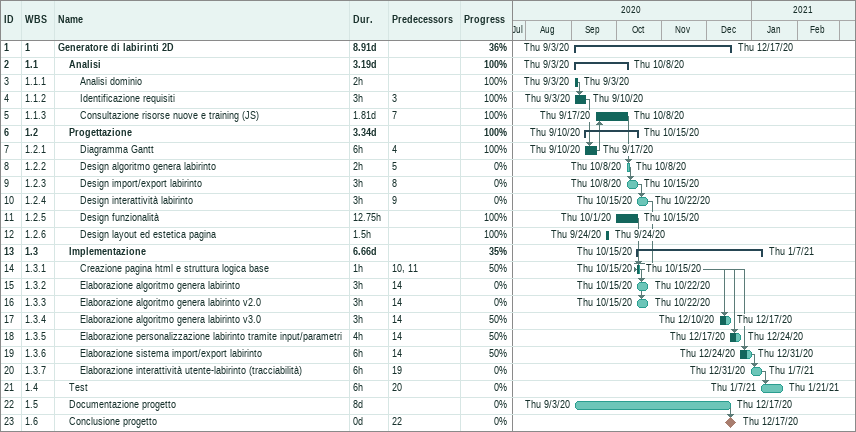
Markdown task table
| ID | WBS | Task | Duration | Start | Finish | Predecessors | % complete |
|---|---|---|---|---|---|---|---|
| 1 | 1 | **Generatore di labirinti 2D** | 8.91d | 2020-09-03 | 2020-12-17 |  | 36 |
| 2 | 1.1 | **Analisi** | 3.19d | 2020-09-03 | 2020-10-08 |  | 100 |
| 3 | 1.1.1 | Analisi dominio | 2h | 2020-09-03 | 2020-09-03 |  | 100 |
| 4 | 1.1.2 | Identificazione requisiti | 3h | 2020-09-03 | 2020-09-10 | 3 | 100 |
| 5 | 1.1.3 | Consultazione risorse nuove e training (JS) | 1.81d | 2020-09-17 | 2020-10-08 | 7 | 100 |
| 6 | 1.2 | **Progettazione** | 3.34d | 2020-09-10 | 2020-10-15 |  | 100 |
| 7 | 1.2.1 | Diagramma Gantt | 6h | 2020-09-10 | 2020-09-17 | 4 | 100 |
| 8 | 1.2.2 | Design algoritmo genera labirinto | 2h | 2020-10-08 | 2020-10-08 | 5 | 0 |
| 9 | 1.2.3 | Design import/export labirinto | 3h | 2020-10-08 | 2020-10-15 | 8 | 0 |
| 10 | 1.2.4 | Design interattività labirinto | 3h | 2020-10-15 | 2020-10-22 | 9 | 0 |
| 11 | 1.2.5 | Design funzionalità | 12.75h | 2020-10-01 | 2020-10-15 |  | 100 |
| 12 | 1.2.6 | Design layout ed estetica pagina | 1.5h | 2020-09-24 | 2020-09-24 |  | 100 |
| 13 | 1.3 | **Implementazione** | 6.66d | 2020-10-15 | 2021-01-07 |  | 35 |
| 14 | 1.3.1 | Creazione pagina html e struttura logica base | 1h | 2020-10-15 | 2020-10-15 | 10, 11 | 50 |
| 15 | 1.3.2 | Elaborazione algoritmo genera labirinto | 3h | 2020-10-15 | 2020-10-22 | 14 | 0 |
| 16 | 1.3.3 | Elaborazione algoritmo genera labirinto v2.0 | 3h | 2020-10-15 | 2020-10-22 | 14 | 0 |
| 17 | 1.3.4 | Elaborazione algoritmo genera labirinto v3.0 | 3h | 2020-12-10 | 2020-12-17 | 14 | 50 |
| 18 | 1.3.5 | Elaborazione personalizzazione labirinto tramite input/parametri | 4h | 2020-12-17 | 2020-12-24 | 14 | 50 |
| 19 | 1.3.6 | Elaborazione sistema import/export labirinto | 6h | 2020-12-24 | 2020-12-31 | 14 | 50 |
| 20 | 1.3.7 | Elaborazione interattività utente-labirinto (tracciabilità) | 6h | 2020-12-31 | 2021-01-07 | 19 | 0 |
| 21 | 1.4 | Test | 6h | 2021-01-07 | 2021-01-21 | 20 | 0 |
| 22 | 1.5 | Documentazione progetto | 8d | 2020-09-03 | 2020-12-17 |  | 0 |
| 23 | 1.6 | Conclusione progetto | 0d | 2020-12-17 | 2020-12-17 | 22 | 0 |
